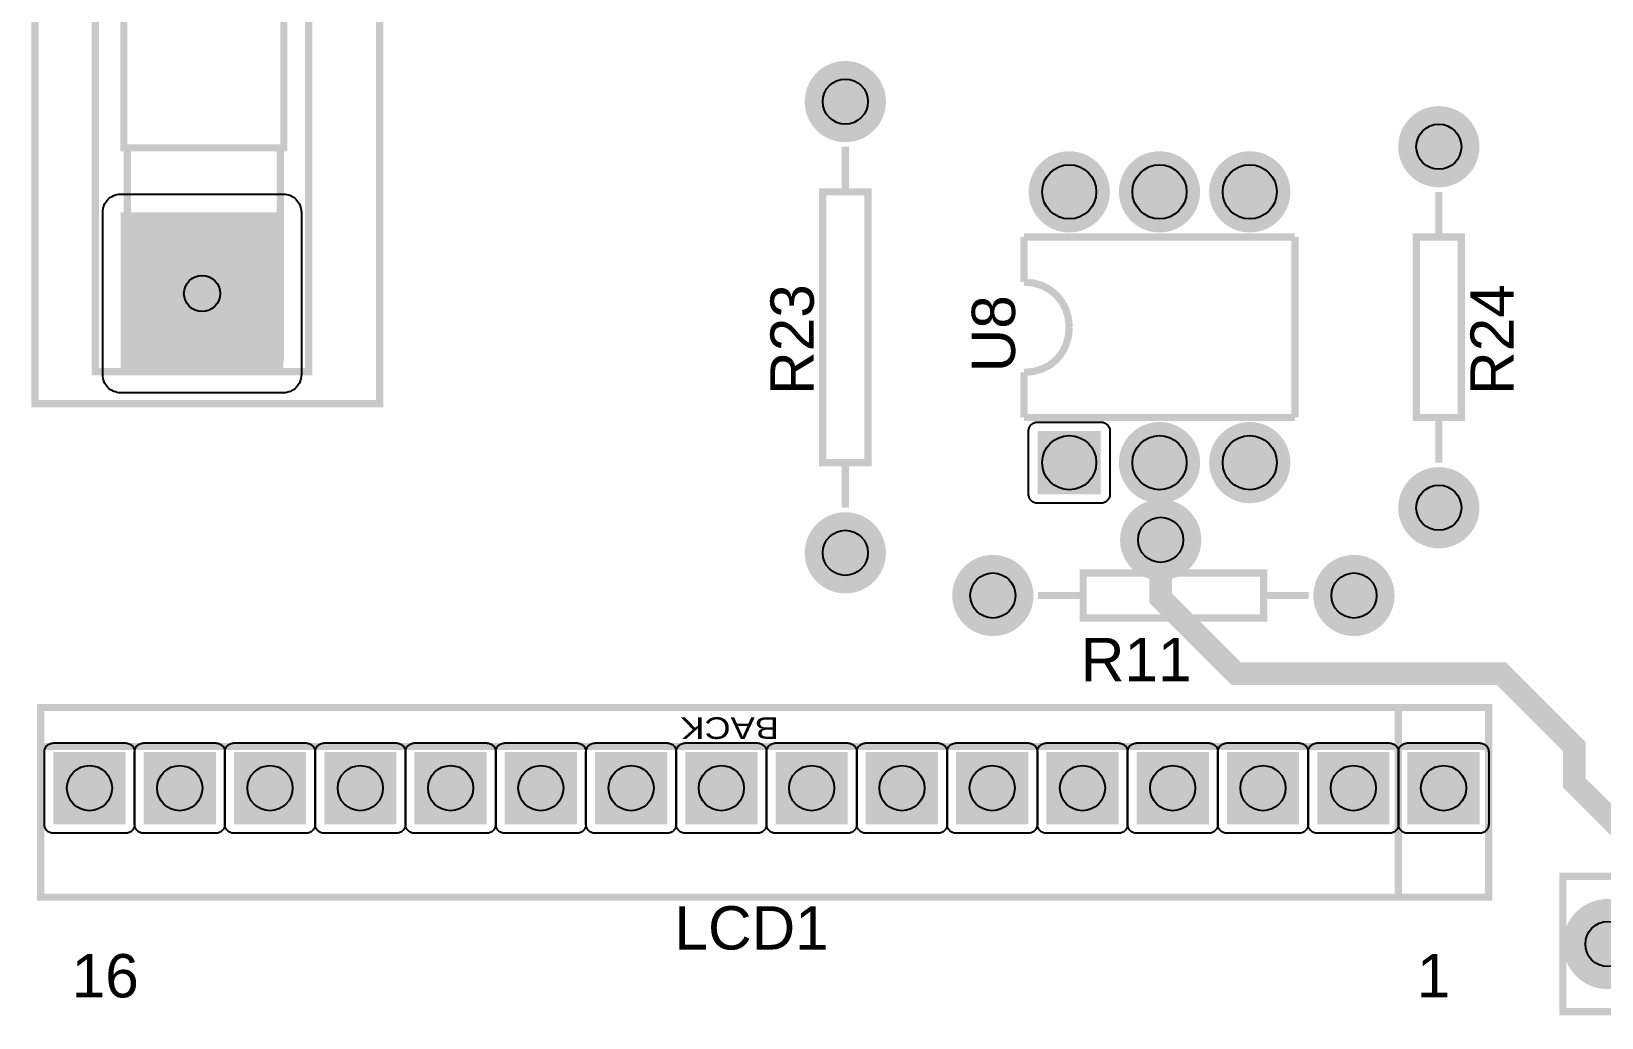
# Model space of a CAD drawing. Header units: inches. Extents: x -2.67 to 2.67, y -2.11 to 2.11.
# Drawn here: x -1.449 to 0.29, y -0.144 to 0.948 of the extents above; entities that cross this region are included whole.
import ezdxf

# ---------------------------------------------------------------- set-up
doc = ezdxf.new("R2010")
doc.units = ezdxf.units.IN
doc.layers.get('0').update_dxf_attribs({"linetype": 'CONTINUOUS'})

# ---------------------------------------------------------------- blocks, each defined once
blk = doc.blocks.new('EPAD')
at = {"const_width": 0.5}
blk.add_lwpolyline([(-0.25, 0, 1), (0.25, 0, 1)], format="xyb", close=True, dxfattribs=at)
blk = doc.blocks.new('RPAD')
blk.add_trace([(-0.5, -0.5), (-0.5, 0.5), (0.5, -0.5), (0.5, 0.5)])

msp = doc.modelspace()

# ---------------------------------------------------------------- linework, layer by layer
for points, const_width in [([(-1.445197, 0.535827), (-1.063307, 0.535827), (-1.063307, 1.68937), (-1.445197, 1.68937), (-1.445197, 0.535827)], 0.008), ([(-1.445197, 0.535827), (-1.063307, 0.535827), (-1.063307, 1.68937), (-1.445197, 1.68937), (-1.445197, 0.535827)], 0.008), ([(-1.445197, 0.535827), (-1.063307, 0.535827), (-1.063307, 1.68937), (-1.445197, 1.68937), (-1.445197, 0.535827)], 0.008), ([(-1.378268, 0.57126), (-1.142047, 0.57126), (-1.142047, 1.657874), (-1.378268, 1.657874), (-1.378268, 0.57126)], 0.008), ([(-1.378268, 0.57126), (-1.142047, 0.57126), (-1.142047, 1.657874), (-1.378268, 1.657874), (-1.378268, 0.57126)], 0.008), ([(-1.378268, 0.57126), (-1.142047, 0.57126), (-1.142047, 1.657874), (-1.378268, 1.657874), (-1.378268, 0.57126)], 0.008), ([(-1.346772, 0.819291), (-1.169606, 0.819291), (-1.169606, 1.445276), (-1.346772, 1.445276), (-1.346772, 0.819291)], 0.008), ([(-1.346772, 0.819291), (-1.169606, 0.819291), (-1.169606, 1.445276), (-1.346772, 1.445276), (-1.346772, 0.819291)], 0.008), ([(-1.346772, 0.819291), (-1.169606, 0.819291), (-1.169606, 1.445276), (-1.346772, 1.445276), (-1.346772, 0.819291)], 0.008), ([(-1.342835, 0.587008), (-1.173543, 0.587008), (-1.173543, 0.819291), (-1.342835, 0.819291), (-1.342835, 0.587008)], 0.008), ([(-1.342835, 0.587008), (-1.173543, 0.587008), (-1.173543, 0.819291), (-1.342835, 0.819291), (-1.342835, 0.587008)], 0.008), ([(-1.342835, 0.587008), (-1.173543, 0.587008), (-1.173543, 0.819291), (-1.342835, 0.819291), (-1.342835, 0.587008)], 0.008), ([(-0.547559, 0.770472), (-0.547559, 0.820472)], 0.008), ([(-0.547559, 0.770472), (-0.547559, 0.820472)], 0.008), ([(-0.547559, 0.770472), (-0.547559, 0.820472)], 0.008), ([(-0.572559, 0.470472), (-0.522559, 0.470472), (-0.522559, 0.770472), (-0.572559, 0.770472), (-0.572559, 0.470472)], 0.008), ([(-0.572559, 0.470472), (-0.522559, 0.470472), (-0.522559, 0.770472), (-0.572559, 0.770472), (-0.572559, 0.470472)], 0.008), ([(-0.572559, 0.470472), (-0.522559, 0.470472), (-0.522559, 0.770472), (-0.572559, 0.770472), (-0.572559, 0.470472)], 0.008), ([(0.109921, 0.770472), (0.109921, 0.720472)], 0.008), ([(0.109921, 0.770472), (0.109921, 0.720472)], 0.008), ([(0.109921, 0.770472), (0.109921, 0.720472)], 0.008), ([(-0.349528, 0.670472), (-0.349528, 0.720472)], 0.008), ([(-0.349528, 0.720472), (-0.049528, 0.720472)], 0.008), ([(-0.349528, 0.670472), (-0.349528, 0.720472)], 0.008), ([(-0.349528, 0.720472), (-0.049528, 0.720472)], 0.008), ([(-0.349528, 0.670472), (-0.349528, 0.720472)], 0.008), ([(-0.349528, 0.720472), (-0.049528, 0.720472)], 0.008), ([(-0.049528, 0.520472), (-0.049528, 0.720472)], 0.008), ([(-0.049528, 0.520472), (-0.049528, 0.720472)], 0.008), ([(-0.049528, 0.520472), (-0.049528, 0.720472)], 0.008), ([(0.084921, 0.520472), (0.134921, 0.520472), (0.134921, 0.720472), (0.084921, 0.720472), (0.084921, 0.520472)], 0.008), ([(0.084921, 0.520472), (0.134921, 0.520472), (0.134921, 0.720472), (0.084921, 0.720472), (0.084921, 0.520472)], 0.008), ([(0.084921, 0.520472), (0.134921, 0.520472), (0.134921, 0.720472), (0.084921, 0.720472), (0.084921, 0.520472)], 0.008), ([(-0.299528, 0.620472), (-0.300487, 0.63066), (-0.303262, 0.640098), (-0.307702, 0.648598), (-0.313653, 0.655972), (-0.320963, 0.662035), (-0.329481, 0.666598), (-0.339053, 0.669472), (-0.349528, 0.670472)], 0.008), ([(-0.299528, 0.620472), (-0.300487, 0.63066), (-0.303262, 0.640098), (-0.307702, 0.648598), (-0.313653, 0.655972), (-0.320963, 0.662035), (-0.329481, 0.666598), (-0.339053, 0.669472), (-0.349528, 0.670472)], 0.008), ([(-0.299528, 0.620472), (-0.300487, 0.63066), (-0.303262, 0.640098), (-0.307702, 0.648598), (-0.313653, 0.655972), (-0.320963, 0.662035), (-0.329481, 0.666598), (-0.339053, 0.669472), (-0.349528, 0.670472)], 0.008), ([(-0.299528, 0.620472), (-0.300487, 0.609998), (-0.303262, 0.600426), (-0.307702, 0.591908), (-0.313653, 0.584598), (-0.320963, 0.578646), (-0.329481, 0.574207), (-0.339053, 0.571431), (-0.349528, 0.570472)], 0.008), ([(-0.299528, 0.620472), (-0.300487, 0.609998), (-0.303262, 0.600426), (-0.307702, 0.591908), (-0.313653, 0.584598), (-0.320963, 0.578646), (-0.329481, 0.574207), (-0.339053, 0.571431), (-0.349528, 0.570472)], 0.008), ([(-0.299528, 0.620472), (-0.300487, 0.609998), (-0.303262, 0.600426), (-0.307702, 0.591908), (-0.313653, 0.584598), (-0.320963, 0.578646), (-0.329481, 0.574207), (-0.339053, 0.571431), (-0.349528, 0.570472)], 0.008), ([(-0.349528, 0.520472), (-0.349528, 0.570472)], 0.008), ([(-0.349528, 0.520472), (-0.349528, 0.570472)], 0.008), ([(-0.349528, 0.520472), (-0.349528, 0.570472)], 0.008), ([(-0.349528, 0.520472), (-0.049528, 0.520472)], 0.008), ([(-0.349528, 0.520472), (-0.049528, 0.520472)], 0.008), ([(-0.349528, 0.520472), (-0.049528, 0.520472)], 0.008), ([(0.109921, 0.520472), (0.109921, 0.470472)], 0.008), ([(0.109921, 0.520472), (0.109921, 0.470472)], 0.008), ([(0.109921, 0.520472), (0.109921, 0.470472)], 0.008), ([(-0.547559, 0.420472), (-0.547559, 0.470472)], 0.008), ([(-0.547559, 0.420472), (-0.547559, 0.470472)], 0.008), ([(-0.547559, 0.420472), (-0.547559, 0.470472)], 0.008), ([(-0.198189, 0.384886), (-0.198189, 0.320315), (-0.114488, 0.236614), (0.179185, 0.236614), (0.260015, 0.155784), (0.260015, 0.115536), (0.397323, -0.021772), (0.397323, -0.151474), (0.43617, -0.190321)], 0.025), ([(-0.284104, 0.298228), (-0.084104, 0.298228), (-0.084104, 0.348228), (-0.284104, 0.348228), (-0.284104, 0.298228)], 0.008), ([(-0.284104, 0.298228), (-0.084104, 0.298228), (-0.084104, 0.348228), (-0.284104, 0.348228), (-0.284104, 0.298228)], 0.008), ([(-0.284104, 0.298228), (-0.084104, 0.298228), (-0.084104, 0.348228), (-0.284104, 0.348228), (-0.284104, 0.298228)], 0.008), ([(-0.334104, 0.323228), (-0.284104, 0.323228)], 0.008), ([(-0.334104, 0.323228), (-0.284104, 0.323228)], 0.008), ([(-0.334104, 0.323228), (-0.284104, 0.323228)], 0.008), ([(-0.084104, 0.323228), (-0.034104, 0.323228)], 0.008), ([(-0.084104, 0.323228), (-0.034104, 0.323228)], 0.008), ([(-0.084104, 0.323228), (-0.034104, 0.323228)], 0.008), ([(-1.438843, -0.011047), (0.165157, -0.011047), (0.165157, 0.199189), (-1.438843, 0.199189), (-1.438843, -0.011047)], 0.008), ([(-1.438843, -0.011047), (0.165157, -0.011047), (0.165157, 0.199189), (-1.438843, 0.199189), (-1.438843, -0.011047)], 0.008), ([(-1.438843, -0.011047), (0.165157, -0.011047), (0.165157, 0.199189), (-1.438843, 0.199189), (-1.438843, -0.011047)], 0.008), ([(0.065157, -0.00711), (0.065157, 0.195252)], 0.008), ([(0.065157, -0.00711), (0.065157, 0.195252)], 0.008), ([(0.065157, -0.00711), (0.065157, 0.195252)], 0.008), ([(0.162402, 0.155882), (-1.436024, 0.155882)], 0.008), ([(0.162402, 0.155882), (-1.436024, 0.155882)], 0.008), ([(0.162402, 0.155882), (-1.436024, 0.155882)], 0.008), ([(0.247228, -0.137984), (0.547228, -0.137984), (0.547228, 0.012016), (0.247228, 0.012016), (0.247228, -0.137984)], 0.008), ([(0.247228, -0.137984), (0.547228, -0.137984), (0.547228, 0.012016), (0.247228, 0.012016), (0.247228, -0.137984)], 0.008), ([(0.247228, -0.137984), (0.547228, -0.137984), (0.547228, 0.012016), (0.247228, 0.012016), (0.247228, -0.137984)], 0.008)]:
    msp.add_lwpolyline(points, dxfattribs=dict(const_width=const_width))
for points in [[(-1.370157, 0.567874), (-1.370157, 0.747874), (-1.370056, 0.749953), (-1.369759, 0.751963), (-1.369276, 0.753897), (-1.368615, 0.755745), (-1.367785, 0.757498), (-1.366796, 0.759146), (-1.365656, 0.760681), (-1.364376, 0.762093), (-1.362964, 0.763373), (-1.36143, 0.764512), (-1.359781, 0.765501), (-1.358029, 0.766331), (-1.356181, 0.766993), (-1.354247, 0.767476), (-1.352236, 0.767773), (-1.350157, 0.767874), (-1.170157, 0.767874), (-1.168079, 0.767773), (-1.166068, 0.767476), (-1.164134, 0.766993), (-1.162286, 0.766331), (-1.160534, 0.765501), (-1.158885, 0.764512), (-1.157351, 0.763373), (-1.155939, 0.762093), (-1.154659, 0.760681), (-1.153519, 0.759146), (-1.15253, 0.757498), (-1.1517, 0.755745), (-1.151039, 0.753897), (-1.150556, 0.751963), (-1.150259, 0.749953), (-1.150157, 0.747874), (-1.150157, 0.567874), (-1.150259, 0.565795), (-1.150556, 0.563785), (-1.151039, 0.561851), (-1.1517, 0.560003), (-1.15253, 0.55825), (-1.153519, 0.556602), (-1.154659, 0.555067), (-1.155939, 0.553655), (-1.157351, 0.552375), (-1.158885, 0.551236), (-1.160534, 0.550247), (-1.162286, 0.549417), (-1.164134, 0.548756), (-1.166068, 0.548272), (-1.168079, 0.547975), (-1.170157, 0.547874), (-1.350157, 0.547874), (-1.352236, 0.547975), (-1.354247, 0.548272), (-1.356181, 0.548756), (-1.358029, 0.549417), (-1.359781, 0.550247), (-1.36143, 0.551236), (-1.362964, 0.552375), (-1.364376, 0.553655), (-1.365656, 0.555067), (-1.366796, 0.556602), (-1.367785, 0.55825), (-1.368615, 0.560003), (-1.369276, 0.561851), (-1.369759, 0.563785), (-1.370056, 0.565795), (-1.370157, 0.567874)], [(-0.334528, 0.515472), (-0.264528, 0.515472), (-0.263488, 0.515422), (-0.262483, 0.515274), (-0.261516, 0.515031), (-0.260592, 0.514701), (-0.259716, 0.514286), (-0.258892, 0.513791), (-0.258124, 0.513222), (-0.257418, 0.512582), (-0.256778, 0.511876), (-0.256209, 0.511108), (-0.255714, 0.510284), (-0.255299, 0.509408), (-0.254969, 0.508484), (-0.254726, 0.507517), (-0.254578, 0.506512), (-0.254528, 0.505472), (-0.254528, 0.435472), (-0.254578, 0.434433), (-0.254726, 0.433428), (-0.254969, 0.432461), (-0.255299, 0.431537), (-0.255714, 0.430661), (-0.256209, 0.429837), (-0.256778, 0.429069), (-0.257418, 0.428363), (-0.258124, 0.427723), (-0.258892, 0.427154), (-0.259716, 0.426659), (-0.260592, 0.426244), (-0.261516, 0.425913), (-0.262483, 0.425671), (-0.263488, 0.425523), (-0.264528, 0.425472), (-0.334528, 0.425472), (-0.335567, 0.425523), (-0.336572, 0.425671), (-0.337539, 0.425913), (-0.338463, 0.426244), (-0.339339, 0.426659), (-0.340163, 0.427154), (-0.340931, 0.427723), (-0.341637, 0.428363), (-0.342277, 0.429069), (-0.342846, 0.429837), (-0.343341, 0.430661), (-0.343756, 0.431537), (-0.344087, 0.432461), (-0.344329, 0.433428), (-0.344477, 0.434433), (-0.344528, 0.435472), (-0.344528, 0.505472), (-0.344477, 0.506512), (-0.344329, 0.507517), (-0.344087, 0.508484), (-0.343756, 0.509408), (-0.343341, 0.510284), (-0.342846, 0.511108), (-0.342277, 0.511876), (-0.341637, 0.512582), (-0.340931, 0.513222), (-0.340163, 0.513791), (-0.339339, 0.514286), (-0.338463, 0.514701), (-0.337539, 0.515031), (-0.336572, 0.515274), (-0.335567, 0.515422), (-0.334528, 0.515472)], [(-1.344843, 0.059819), (-1.424843, 0.059819), (-1.425882, 0.059869), (-1.426887, 0.060018), (-1.427854, 0.06026), (-1.428778, 0.060591), (-1.429654, 0.061005), (-1.430478, 0.0615), (-1.431246, 0.062069), (-1.431952, 0.062709), (-1.432592, 0.063416), (-1.433161, 0.064183), (-1.433656, 0.065007), (-1.434071, 0.065883), (-1.434402, 0.066807), (-1.434644, 0.067774), (-1.434792, 0.06878), (-1.434843, 0.069819), (-1.434843, 0.149819), (-1.434792, 0.150858), (-1.434644, 0.151863), (-1.434402, 0.15283), (-1.434071, 0.153754), (-1.433656, 0.154631), (-1.433161, 0.155455), (-1.432592, 0.156222), (-1.431952, 0.156928), (-1.431246, 0.157569), (-1.430478, 0.158138), (-1.429654, 0.158633), (-1.428778, 0.159047), (-1.427854, 0.159378), (-1.426887, 0.15962), (-1.425882, 0.159769), (-1.424843, 0.159819), (-1.344843, 0.159819), (-1.343803, 0.159769), (-1.342798, 0.15962), (-1.341831, 0.159378), (-1.340907, 0.159047), (-1.340031, 0.158633), (-1.339207, 0.158138), (-1.338439, 0.157569), (-1.337733, 0.156928), (-1.337093, 0.156222), (-1.336524, 0.155455), (-1.336029, 0.154631), (-1.335614, 0.153754), (-1.335283, 0.15283), (-1.335041, 0.151863), (-1.334893, 0.150858), (-1.334843, 0.149819), (-1.334843, 0.069819), (-1.334893, 0.06878), (-1.335041, 0.067774), (-1.335283, 0.066807), (-1.335614, 0.065883), (-1.336029, 0.065007), (-1.336524, 0.064183), (-1.337093, 0.063416), (-1.337733, 0.062709), (-1.338439, 0.062069), (-1.339207, 0.0615), (-1.340031, 0.061005), (-1.340907, 0.060591), (-1.341831, 0.06026), (-1.342798, 0.060018), (-1.343803, 0.059869), (-1.344843, 0.059819)], [(-1.244843, 0.059819), (-1.324843, 0.059819), (-1.325882, 0.059869), (-1.326887, 0.060018), (-1.327854, 0.06026), (-1.328778, 0.060591), (-1.329654, 0.061005), (-1.330478, 0.0615), (-1.331246, 0.062069), (-1.331952, 0.062709), (-1.332592, 0.063416), (-1.333161, 0.064183), (-1.333656, 0.065007), (-1.334071, 0.065883), (-1.334402, 0.066807), (-1.334644, 0.067774), (-1.334792, 0.06878), (-1.334843, 0.069819), (-1.334843, 0.149819), (-1.334792, 0.150858), (-1.334644, 0.151863), (-1.334402, 0.15283), (-1.334071, 0.153754), (-1.333656, 0.154631), (-1.333161, 0.155455), (-1.332592, 0.156222), (-1.331952, 0.156928), (-1.331246, 0.157569), (-1.330478, 0.158138), (-1.329654, 0.158633), (-1.328778, 0.159047), (-1.327854, 0.159378), (-1.326887, 0.15962), (-1.325882, 0.159769), (-1.324843, 0.159819), (-1.244843, 0.159819), (-1.243803, 0.159769), (-1.242798, 0.15962), (-1.241831, 0.159378), (-1.240907, 0.159047), (-1.240031, 0.158633), (-1.239207, 0.158138), (-1.238439, 0.157569), (-1.237733, 0.156928), (-1.237093, 0.156222), (-1.236524, 0.155455), (-1.236029, 0.154631), (-1.235614, 0.153754), (-1.235283, 0.15283), (-1.235041, 0.151863), (-1.234893, 0.150858), (-1.234843, 0.149819), (-1.234843, 0.069819), (-1.234893, 0.06878), (-1.235041, 0.067774), (-1.235283, 0.066807), (-1.235614, 0.065883), (-1.236029, 0.065007), (-1.236524, 0.064183), (-1.237093, 0.063416), (-1.237733, 0.062709), (-1.238439, 0.062069), (-1.239207, 0.0615), (-1.240031, 0.061005), (-1.240907, 0.060591), (-1.241831, 0.06026), (-1.242798, 0.060018), (-1.243803, 0.059869), (-1.244843, 0.059819)], [(-1.144843, 0.059819), (-1.224843, 0.059819), (-1.225882, 0.059869), (-1.226887, 0.060018), (-1.227854, 0.06026), (-1.228778, 0.060591), (-1.229654, 0.061005), (-1.230478, 0.0615), (-1.231246, 0.062069), (-1.231952, 0.062709), (-1.232592, 0.063416), (-1.233161, 0.064183), (-1.233656, 0.065007), (-1.234071, 0.065883), (-1.234402, 0.066807), (-1.234644, 0.067774), (-1.234792, 0.06878), (-1.234843, 0.069819), (-1.234843, 0.149819), (-1.234792, 0.150858), (-1.234644, 0.151863), (-1.234402, 0.15283), (-1.234071, 0.153754), (-1.233656, 0.154631), (-1.233161, 0.155455), (-1.232592, 0.156222), (-1.231952, 0.156928), (-1.231246, 0.157569), (-1.230478, 0.158138), (-1.229654, 0.158633), (-1.228778, 0.159047), (-1.227854, 0.159378), (-1.226887, 0.15962), (-1.225882, 0.159769), (-1.224843, 0.159819), (-1.144843, 0.159819), (-1.143803, 0.159769), (-1.142798, 0.15962), (-1.141831, 0.159378), (-1.140907, 0.159047), (-1.140031, 0.158633), (-1.139207, 0.158138), (-1.138439, 0.157569), (-1.137733, 0.156928), (-1.137093, 0.156222), (-1.136524, 0.155455), (-1.136029, 0.154631), (-1.135614, 0.153754), (-1.135283, 0.15283), (-1.135041, 0.151863), (-1.134893, 0.150858), (-1.134843, 0.149819), (-1.134843, 0.069819), (-1.134893, 0.06878), (-1.135041, 0.067774), (-1.135283, 0.066807), (-1.135614, 0.065883), (-1.136029, 0.065007), (-1.136524, 0.064183), (-1.137093, 0.063416), (-1.137733, 0.062709), (-1.138439, 0.062069), (-1.139207, 0.0615), (-1.140031, 0.061005), (-1.140907, 0.060591), (-1.141831, 0.06026), (-1.142798, 0.060018), (-1.143803, 0.059869), (-1.144843, 0.059819)], [(-1.044843, 0.059819), (-1.124843, 0.059819), (-1.125882, 0.059869), (-1.126887, 0.060018), (-1.127854, 0.06026), (-1.128778, 0.060591), (-1.129654, 0.061005), (-1.130478, 0.0615), (-1.131246, 0.062069), (-1.131952, 0.062709), (-1.132592, 0.063416), (-1.133161, 0.064183), (-1.133656, 0.065007), (-1.134071, 0.065883), (-1.134402, 0.066807), (-1.134644, 0.067774), (-1.134792, 0.06878), (-1.134843, 0.069819), (-1.134843, 0.149819), (-1.134792, 0.150858), (-1.134644, 0.151863), (-1.134402, 0.15283), (-1.134071, 0.153754), (-1.133656, 0.154631), (-1.133161, 0.155455), (-1.132592, 0.156222), (-1.131952, 0.156928), (-1.131246, 0.157569), (-1.130478, 0.158138), (-1.129654, 0.158633), (-1.128778, 0.159047), (-1.127854, 0.159378), (-1.126887, 0.15962), (-1.125882, 0.159769), (-1.124843, 0.159819), (-1.044843, 0.159819), (-1.043803, 0.159769), (-1.042798, 0.15962), (-1.041831, 0.159378), (-1.040907, 0.159047), (-1.040031, 0.158633), (-1.039207, 0.158138), (-1.038439, 0.157569), (-1.037733, 0.156928), (-1.037093, 0.156222), (-1.036524, 0.155455), (-1.036029, 0.154631), (-1.035614, 0.153754), (-1.035283, 0.15283), (-1.035041, 0.151863), (-1.034893, 0.150858), (-1.034843, 0.149819), (-1.034843, 0.069819), (-1.034893, 0.06878), (-1.035041, 0.067774), (-1.035283, 0.066807), (-1.035614, 0.065883), (-1.036029, 0.065007), (-1.036524, 0.064183), (-1.037093, 0.063416), (-1.037733, 0.062709), (-1.038439, 0.062069), (-1.039207, 0.0615), (-1.040031, 0.061005), (-1.040907, 0.060591), (-1.041831, 0.06026), (-1.042798, 0.060018), (-1.043803, 0.059869), (-1.044843, 0.059819)], [(-0.944843, 0.059819), (-1.024843, 0.059819), (-1.025882, 0.059869), (-1.026887, 0.060018), (-1.027854, 0.06026), (-1.028778, 0.060591), (-1.029654, 0.061005), (-1.030478, 0.0615), (-1.031246, 0.062069), (-1.031952, 0.062709), (-1.032592, 0.063416), (-1.033161, 0.064183), (-1.033656, 0.065007), (-1.034071, 0.065883), (-1.034402, 0.066807), (-1.034644, 0.067774), (-1.034792, 0.06878), (-1.034843, 0.069819), (-1.034843, 0.149819), (-1.034792, 0.150858), (-1.034644, 0.151863), (-1.034402, 0.15283), (-1.034071, 0.153754), (-1.033656, 0.154631), (-1.033161, 0.155455), (-1.032592, 0.156222), (-1.031952, 0.156928), (-1.031246, 0.157569), (-1.030478, 0.158138), (-1.029654, 0.158633), (-1.028778, 0.159047), (-1.027854, 0.159378), (-1.026887, 0.15962), (-1.025882, 0.159769), (-1.024843, 0.159819), (-0.944843, 0.159819), (-0.943803, 0.159769), (-0.942798, 0.15962), (-0.941831, 0.159378), (-0.940907, 0.159047), (-0.940031, 0.158633), (-0.939207, 0.158138), (-0.938439, 0.157569), (-0.937733, 0.156928), (-0.937093, 0.156222), (-0.936524, 0.155455), (-0.936029, 0.154631), (-0.935614, 0.153754), (-0.935283, 0.15283), (-0.935041, 0.151863), (-0.934893, 0.150858), (-0.934843, 0.149819), (-0.934843, 0.069819), (-0.934893, 0.06878), (-0.935041, 0.067774), (-0.935283, 0.066807), (-0.935614, 0.065883), (-0.936029, 0.065007), (-0.936524, 0.064183), (-0.937093, 0.063416), (-0.937733, 0.062709), (-0.938439, 0.062069), (-0.939207, 0.0615), (-0.940031, 0.061005), (-0.940907, 0.060591), (-0.941831, 0.06026), (-0.942798, 0.060018), (-0.943803, 0.059869), (-0.944843, 0.059819)], [(-0.844843, 0.059819), (-0.924843, 0.059819), (-0.925882, 0.059869), (-0.926887, 0.060018), (-0.927854, 0.06026), (-0.928778, 0.060591), (-0.929654, 0.061005), (-0.930478, 0.0615), (-0.931246, 0.062069), (-0.931952, 0.062709), (-0.932592, 0.063416), (-0.933161, 0.064183), (-0.933656, 0.065007), (-0.934071, 0.065883), (-0.934402, 0.066807), (-0.934644, 0.067774), (-0.934792, 0.06878), (-0.934843, 0.069819), (-0.934843, 0.149819), (-0.934792, 0.150858), (-0.934644, 0.151863), (-0.934402, 0.15283), (-0.934071, 0.153754), (-0.933656, 0.154631), (-0.933161, 0.155455), (-0.932592, 0.156222), (-0.931952, 0.156928), (-0.931246, 0.157569), (-0.930478, 0.158138), (-0.929654, 0.158633), (-0.928778, 0.159047), (-0.927854, 0.159378), (-0.926887, 0.15962), (-0.925882, 0.159769), (-0.924843, 0.159819), (-0.844843, 0.159819), (-0.843803, 0.159769), (-0.842798, 0.15962), (-0.841831, 0.159378), (-0.840907, 0.159047), (-0.840031, 0.158633), (-0.839207, 0.158138), (-0.838439, 0.157569), (-0.837733, 0.156928), (-0.837093, 0.156222), (-0.836524, 0.155455), (-0.836029, 0.154631), (-0.835614, 0.153754), (-0.835283, 0.15283), (-0.835041, 0.151863), (-0.834893, 0.150858), (-0.834843, 0.149819), (-0.834843, 0.069819), (-0.834893, 0.06878), (-0.835041, 0.067774), (-0.835283, 0.066807), (-0.835614, 0.065883), (-0.836029, 0.065007), (-0.836524, 0.064183), (-0.837093, 0.063416), (-0.837733, 0.062709), (-0.838439, 0.062069), (-0.839207, 0.0615), (-0.840031, 0.061005), (-0.840907, 0.060591), (-0.841831, 0.06026), (-0.842798, 0.060018), (-0.843803, 0.059869), (-0.844843, 0.059819)], [(-0.744843, 0.059819), (-0.824843, 0.059819), (-0.825882, 0.059869), (-0.826887, 0.060018), (-0.827854, 0.06026), (-0.828778, 0.060591), (-0.829654, 0.061005), (-0.830478, 0.0615), (-0.831246, 0.062069), (-0.831952, 0.062709), (-0.832592, 0.063416), (-0.833161, 0.064183), (-0.833656, 0.065007), (-0.834071, 0.065883), (-0.834402, 0.066807), (-0.834644, 0.067774), (-0.834792, 0.06878), (-0.834843, 0.069819), (-0.834843, 0.149819), (-0.834792, 0.150858), (-0.834644, 0.151863), (-0.834402, 0.15283), (-0.834071, 0.153754), (-0.833656, 0.154631), (-0.833161, 0.155455), (-0.832592, 0.156222), (-0.831952, 0.156928), (-0.831246, 0.157569), (-0.830478, 0.158138), (-0.829654, 0.158633), (-0.828778, 0.159047), (-0.827854, 0.159378), (-0.826887, 0.15962), (-0.825882, 0.159769), (-0.824843, 0.159819), (-0.744843, 0.159819), (-0.743803, 0.159769), (-0.742798, 0.15962), (-0.741831, 0.159378), (-0.740907, 0.159047), (-0.740031, 0.158633), (-0.739207, 0.158138), (-0.738439, 0.157569), (-0.737733, 0.156928), (-0.737093, 0.156222), (-0.736524, 0.155455), (-0.736029, 0.154631), (-0.735614, 0.153754), (-0.735283, 0.15283), (-0.735041, 0.151863), (-0.734893, 0.150858), (-0.734843, 0.149819), (-0.734843, 0.069819), (-0.734893, 0.06878), (-0.735041, 0.067774), (-0.735283, 0.066807), (-0.735614, 0.065883), (-0.736029, 0.065007), (-0.736524, 0.064183), (-0.737093, 0.063416), (-0.737733, 0.062709), (-0.738439, 0.062069), (-0.739207, 0.0615), (-0.740031, 0.061005), (-0.740907, 0.060591), (-0.741831, 0.06026), (-0.742798, 0.060018), (-0.743803, 0.059869), (-0.744843, 0.059819)], [(-0.644843, 0.059819), (-0.724843, 0.059819), (-0.725882, 0.059869), (-0.726887, 0.060018), (-0.727854, 0.06026), (-0.728778, 0.060591), (-0.729654, 0.061005), (-0.730478, 0.0615), (-0.731246, 0.062069), (-0.731952, 0.062709), (-0.732592, 0.063416), (-0.733161, 0.064183), (-0.733656, 0.065007), (-0.734071, 0.065883), (-0.734402, 0.066807), (-0.734644, 0.067774), (-0.734792, 0.06878), (-0.734843, 0.069819), (-0.734843, 0.149819), (-0.734792, 0.150858), (-0.734644, 0.151863), (-0.734402, 0.15283), (-0.734071, 0.153754), (-0.733656, 0.154631), (-0.733161, 0.155455), (-0.732592, 0.156222), (-0.731952, 0.156928), (-0.731246, 0.157569), (-0.730478, 0.158138), (-0.729654, 0.158633), (-0.728778, 0.159047), (-0.727854, 0.159378), (-0.726887, 0.15962), (-0.725882, 0.159769), (-0.724843, 0.159819), (-0.644843, 0.159819), (-0.643803, 0.159769), (-0.642798, 0.15962), (-0.641831, 0.159378), (-0.640907, 0.159047), (-0.640031, 0.158633), (-0.639207, 0.158138), (-0.638439, 0.157569), (-0.637733, 0.156928), (-0.637093, 0.156222), (-0.636524, 0.155455), (-0.636029, 0.154631), (-0.635614, 0.153754), (-0.635283, 0.15283), (-0.635041, 0.151863), (-0.634893, 0.150858), (-0.634843, 0.149819), (-0.634843, 0.069819), (-0.634893, 0.06878), (-0.635041, 0.067774), (-0.635283, 0.066807), (-0.635614, 0.065883), (-0.636029, 0.065007), (-0.636524, 0.064183), (-0.637093, 0.063416), (-0.637733, 0.062709), (-0.638439, 0.062069), (-0.639207, 0.0615), (-0.640031, 0.061005), (-0.640907, 0.060591), (-0.641831, 0.06026), (-0.642798, 0.060018), (-0.643803, 0.059869), (-0.644843, 0.059819)], [(-0.544843, 0.059819), (-0.624843, 0.059819), (-0.625882, 0.059869), (-0.626887, 0.060018), (-0.627854, 0.06026), (-0.628778, 0.060591), (-0.629654, 0.061005), (-0.630478, 0.0615), (-0.631246, 0.062069), (-0.631952, 0.062709), (-0.632592, 0.063416), (-0.633161, 0.064183), (-0.633656, 0.065007), (-0.634071, 0.065883), (-0.634402, 0.066807), (-0.634644, 0.067774), (-0.634792, 0.06878), (-0.634843, 0.069819), (-0.634843, 0.149819), (-0.634792, 0.150858), (-0.634644, 0.151863), (-0.634402, 0.15283), (-0.634071, 0.153754), (-0.633656, 0.154631), (-0.633161, 0.155455), (-0.632592, 0.156222), (-0.631952, 0.156928), (-0.631246, 0.157569), (-0.630478, 0.158138), (-0.629654, 0.158633), (-0.628778, 0.159047), (-0.627854, 0.159378), (-0.626887, 0.15962), (-0.625882, 0.159769), (-0.624843, 0.159819), (-0.544843, 0.159819), (-0.543803, 0.159769), (-0.542798, 0.15962), (-0.541831, 0.159378), (-0.540907, 0.159047), (-0.540031, 0.158633), (-0.539207, 0.158138), (-0.538439, 0.157569), (-0.537733, 0.156928), (-0.537093, 0.156222), (-0.536524, 0.155455), (-0.536029, 0.154631), (-0.535614, 0.153754), (-0.535283, 0.15283), (-0.535041, 0.151863), (-0.534893, 0.150858), (-0.534843, 0.149819), (-0.534843, 0.069819), (-0.534893, 0.06878), (-0.535041, 0.067774), (-0.535283, 0.066807), (-0.535614, 0.065883), (-0.536029, 0.065007), (-0.536524, 0.064183), (-0.537093, 0.063416), (-0.537733, 0.062709), (-0.538439, 0.062069), (-0.539207, 0.0615), (-0.540031, 0.061005), (-0.540907, 0.060591), (-0.541831, 0.06026), (-0.542798, 0.060018), (-0.543803, 0.059869), (-0.544843, 0.059819)], [(-0.444843, 0.059819), (-0.524843, 0.059819), (-0.525882, 0.059869), (-0.526887, 0.060018), (-0.527854, 0.06026), (-0.528778, 0.060591), (-0.529654, 0.061005), (-0.530478, 0.0615), (-0.531246, 0.062069), (-0.531952, 0.062709), (-0.532592, 0.063416), (-0.533161, 0.064183), (-0.533656, 0.065007), (-0.534071, 0.065883), (-0.534402, 0.066807), (-0.534644, 0.067774), (-0.534792, 0.06878), (-0.534843, 0.069819), (-0.534843, 0.149819), (-0.534792, 0.150858), (-0.534644, 0.151863), (-0.534402, 0.15283), (-0.534071, 0.153754), (-0.533656, 0.154631), (-0.533161, 0.155455), (-0.532592, 0.156222), (-0.531952, 0.156928), (-0.531246, 0.157569), (-0.530478, 0.158138), (-0.529654, 0.158633), (-0.528778, 0.159047), (-0.527854, 0.159378), (-0.526887, 0.15962), (-0.525882, 0.159769), (-0.524843, 0.159819), (-0.444843, 0.159819), (-0.443803, 0.159769), (-0.442798, 0.15962), (-0.441831, 0.159378), (-0.440907, 0.159047), (-0.440031, 0.158633), (-0.439207, 0.158138), (-0.438439, 0.157569), (-0.437733, 0.156928), (-0.437093, 0.156222), (-0.436524, 0.155455), (-0.436029, 0.154631), (-0.435614, 0.153754), (-0.435283, 0.15283), (-0.435041, 0.151863), (-0.434893, 0.150858), (-0.434843, 0.149819), (-0.434843, 0.069819), (-0.434893, 0.06878), (-0.435041, 0.067774), (-0.435283, 0.066807), (-0.435614, 0.065883), (-0.436029, 0.065007), (-0.436524, 0.064183), (-0.437093, 0.063416), (-0.437733, 0.062709), (-0.438439, 0.062069), (-0.439207, 0.0615), (-0.440031, 0.061005), (-0.440907, 0.060591), (-0.441831, 0.06026), (-0.442798, 0.060018), (-0.443803, 0.059869), (-0.444843, 0.059819)], [(-0.344843, 0.059819), (-0.424843, 0.059819), (-0.425882, 0.059869), (-0.426887, 0.060018), (-0.427854, 0.06026), (-0.428778, 0.060591), (-0.429654, 0.061005), (-0.430478, 0.0615), (-0.431246, 0.062069), (-0.431952, 0.062709), (-0.432592, 0.063416), (-0.433161, 0.064183), (-0.433656, 0.065007), (-0.434071, 0.065883), (-0.434402, 0.066807), (-0.434644, 0.067774), (-0.434792, 0.06878), (-0.434843, 0.069819), (-0.434843, 0.149819), (-0.434792, 0.150858), (-0.434644, 0.151863), (-0.434402, 0.15283), (-0.434071, 0.153754), (-0.433656, 0.154631), (-0.433161, 0.155455), (-0.432592, 0.156222), (-0.431952, 0.156928), (-0.431246, 0.157569), (-0.430478, 0.158138), (-0.429654, 0.158633), (-0.428778, 0.159047), (-0.427854, 0.159378), (-0.426887, 0.15962), (-0.425882, 0.159769), (-0.424843, 0.159819), (-0.344843, 0.159819), (-0.343803, 0.159769), (-0.342798, 0.15962), (-0.341831, 0.159378), (-0.340907, 0.159047), (-0.340031, 0.158633), (-0.339207, 0.158138), (-0.338439, 0.157569), (-0.337733, 0.156928), (-0.337093, 0.156222), (-0.336524, 0.155455), (-0.336029, 0.154631), (-0.335614, 0.153754), (-0.335283, 0.15283), (-0.335041, 0.151863), (-0.334893, 0.150858), (-0.334843, 0.149819), (-0.334843, 0.069819), (-0.334893, 0.06878), (-0.335041, 0.067774), (-0.335283, 0.066807), (-0.335614, 0.065883), (-0.336029, 0.065007), (-0.336524, 0.064183), (-0.337093, 0.063416), (-0.337733, 0.062709), (-0.338439, 0.062069), (-0.339207, 0.0615), (-0.340031, 0.061005), (-0.340907, 0.060591), (-0.341831, 0.06026), (-0.342798, 0.060018), (-0.343803, 0.059869), (-0.344843, 0.059819)], [(-0.244843, 0.059819), (-0.324843, 0.059819), (-0.325882, 0.059869), (-0.326887, 0.060018), (-0.327854, 0.06026), (-0.328778, 0.060591), (-0.329654, 0.061005), (-0.330478, 0.0615), (-0.331246, 0.062069), (-0.331952, 0.062709), (-0.332592, 0.063416), (-0.333161, 0.064183), (-0.333656, 0.065007), (-0.334071, 0.065883), (-0.334402, 0.066807), (-0.334644, 0.067774), (-0.334792, 0.06878), (-0.334843, 0.069819), (-0.334843, 0.149819), (-0.334792, 0.150858), (-0.334644, 0.151863), (-0.334402, 0.15283), (-0.334071, 0.153754), (-0.333656, 0.154631), (-0.333161, 0.155455), (-0.332592, 0.156222), (-0.331952, 0.156928), (-0.331246, 0.157569), (-0.330478, 0.158138), (-0.329654, 0.158633), (-0.328778, 0.159047), (-0.327854, 0.159378), (-0.326887, 0.15962), (-0.325882, 0.159769), (-0.324843, 0.159819), (-0.244843, 0.159819), (-0.243803, 0.159769), (-0.242798, 0.15962), (-0.241831, 0.159378), (-0.240907, 0.159047), (-0.240031, 0.158633), (-0.239207, 0.158138), (-0.238439, 0.157569), (-0.237733, 0.156928), (-0.237093, 0.156222), (-0.236524, 0.155455), (-0.236029, 0.154631), (-0.235614, 0.153754), (-0.235283, 0.15283), (-0.235041, 0.151863), (-0.234893, 0.150858), (-0.234843, 0.149819), (-0.234843, 0.069819), (-0.234893, 0.06878), (-0.235041, 0.067774), (-0.235283, 0.066807), (-0.235614, 0.065883), (-0.236029, 0.065007), (-0.236524, 0.064183), (-0.237093, 0.063416), (-0.237733, 0.062709), (-0.238439, 0.062069), (-0.239207, 0.0615), (-0.240031, 0.061005), (-0.240907, 0.060591), (-0.241831, 0.06026), (-0.242798, 0.060018), (-0.243803, 0.059869), (-0.244843, 0.059819)], [(-0.144843, 0.059819), (-0.224843, 0.059819), (-0.225882, 0.059869), (-0.226887, 0.060018), (-0.227854, 0.06026), (-0.228778, 0.060591), (-0.229654, 0.061005), (-0.230478, 0.0615), (-0.231246, 0.062069), (-0.231952, 0.062709), (-0.232592, 0.063416), (-0.233161, 0.064183), (-0.233656, 0.065007), (-0.234071, 0.065883), (-0.234402, 0.066807), (-0.234644, 0.067774), (-0.234792, 0.06878), (-0.234843, 0.069819), (-0.234843, 0.149819), (-0.234792, 0.150858), (-0.234644, 0.151863), (-0.234402, 0.15283), (-0.234071, 0.153754), (-0.233656, 0.154631), (-0.233161, 0.155455), (-0.232592, 0.156222), (-0.231952, 0.156928), (-0.231246, 0.157569), (-0.230478, 0.158138), (-0.229654, 0.158633), (-0.228778, 0.159047), (-0.227854, 0.159378), (-0.226887, 0.15962), (-0.225882, 0.159769), (-0.224843, 0.159819), (-0.144843, 0.159819), (-0.143803, 0.159769), (-0.142798, 0.15962), (-0.141831, 0.159378), (-0.140907, 0.159047), (-0.140031, 0.158633), (-0.139207, 0.158138), (-0.138439, 0.157569), (-0.137733, 0.156928), (-0.137093, 0.156222), (-0.136524, 0.155455), (-0.136029, 0.154631), (-0.135614, 0.153754), (-0.135283, 0.15283), (-0.135041, 0.151863), (-0.134893, 0.150858), (-0.134843, 0.149819), (-0.134843, 0.069819), (-0.134893, 0.06878), (-0.135041, 0.067774), (-0.135283, 0.066807), (-0.135614, 0.065883), (-0.136029, 0.065007), (-0.136524, 0.064183), (-0.137093, 0.063416), (-0.137733, 0.062709), (-0.138439, 0.062069), (-0.139207, 0.0615), (-0.140031, 0.061005), (-0.140907, 0.060591), (-0.141831, 0.06026), (-0.142798, 0.060018), (-0.143803, 0.059869), (-0.144843, 0.059819)], [(-0.044843, 0.059819), (-0.124843, 0.059819), (-0.125882, 0.059869), (-0.126887, 0.060018), (-0.127854, 0.06026), (-0.128778, 0.060591), (-0.129654, 0.061005), (-0.130478, 0.0615), (-0.131246, 0.062069), (-0.131952, 0.062709), (-0.132592, 0.063416), (-0.133161, 0.064183), (-0.133656, 0.065007), (-0.134071, 0.065883), (-0.134402, 0.066807), (-0.134644, 0.067774), (-0.134792, 0.06878), (-0.134843, 0.069819), (-0.134843, 0.149819), (-0.134792, 0.150858), (-0.134644, 0.151863), (-0.134402, 0.15283), (-0.134071, 0.153754), (-0.133656, 0.154631), (-0.133161, 0.155455), (-0.132592, 0.156222), (-0.131952, 0.156928), (-0.131246, 0.157569), (-0.130478, 0.158138), (-0.129654, 0.158633), (-0.128778, 0.159047), (-0.127854, 0.159378), (-0.126887, 0.15962), (-0.125882, 0.159769), (-0.124843, 0.159819), (-0.044843, 0.159819), (-0.043803, 0.159769), (-0.042798, 0.15962), (-0.041831, 0.159378), (-0.040907, 0.159047), (-0.040031, 0.158633), (-0.039207, 0.158138), (-0.038439, 0.157569), (-0.037733, 0.156928), (-0.037093, 0.156222), (-0.036524, 0.155455), (-0.036029, 0.154631), (-0.035614, 0.153754), (-0.035283, 0.15283), (-0.035041, 0.151863), (-0.034893, 0.150858), (-0.034843, 0.149819), (-0.034843, 0.069819), (-0.034893, 0.06878), (-0.035041, 0.067774), (-0.035283, 0.066807), (-0.035614, 0.065883), (-0.036029, 0.065007), (-0.036524, 0.064183), (-0.037093, 0.063416), (-0.037733, 0.062709), (-0.038439, 0.062069), (-0.039207, 0.0615), (-0.040031, 0.061005), (-0.040907, 0.060591), (-0.041831, 0.06026), (-0.042798, 0.060018), (-0.043803, 0.059869), (-0.044843, 0.059819)], [(0.055157, 0.059819), (-0.024843, 0.059819), (-0.025882, 0.059869), (-0.026887, 0.060018), (-0.027854, 0.06026), (-0.028778, 0.060591), (-0.029654, 0.061005), (-0.030478, 0.0615), (-0.031246, 0.062069), (-0.031952, 0.062709), (-0.032592, 0.063416), (-0.033161, 0.064183), (-0.033656, 0.065007), (-0.034071, 0.065883), (-0.034402, 0.066807), (-0.034644, 0.067774), (-0.034792, 0.06878), (-0.034843, 0.069819), (-0.034843, 0.149819), (-0.034792, 0.150858), (-0.034644, 0.151863), (-0.034402, 0.15283), (-0.034071, 0.153754), (-0.033656, 0.154631), (-0.033161, 0.155455), (-0.032592, 0.156222), (-0.031952, 0.156928), (-0.031246, 0.157569), (-0.030478, 0.158138), (-0.029654, 0.158633), (-0.028778, 0.159047), (-0.027854, 0.159378), (-0.026887, 0.15962), (-0.025882, 0.159769), (-0.024843, 0.159819), (0.055157, 0.159819), (0.056197, 0.159769), (0.057202, 0.15962), (0.058169, 0.159378), (0.059093, 0.159047), (0.059969, 0.158633), (0.060793, 0.158138), (0.061561, 0.157569), (0.062267, 0.156928), (0.062907, 0.156222), (0.063476, 0.155455), (0.063971, 0.154631), (0.064386, 0.153754), (0.064717, 0.15283), (0.064959, 0.151863), (0.065107, 0.150858), (0.065157, 0.149819), (0.065157, 0.069819), (0.065107, 0.06878), (0.064959, 0.067774), (0.064717, 0.066807), (0.064386, 0.065883), (0.063971, 0.065007), (0.063476, 0.064183), (0.062907, 0.063416), (0.062267, 0.062709), (0.061561, 0.062069), (0.060793, 0.0615), (0.059969, 0.061005), (0.059093, 0.060591), (0.058169, 0.06026), (0.057202, 0.060018), (0.056197, 0.059869), (0.055157, 0.059819)], [(0.155157, 0.059819), (0.075157, 0.059819), (0.074118, 0.059869), (0.073113, 0.060018), (0.072146, 0.06026), (0.071222, 0.060591), (0.070346, 0.061005), (0.069522, 0.0615), (0.068754, 0.062069), (0.068048, 0.062709), (0.067408, 0.063416), (0.066839, 0.064183), (0.066344, 0.065007), (0.065929, 0.065883), (0.065598, 0.066807), (0.065356, 0.067774), (0.065208, 0.06878), (0.065157, 0.069819), (0.065157, 0.149819), (0.065208, 0.150858), (0.065356, 0.151863), (0.065598, 0.15283), (0.065929, 0.153754), (0.066344, 0.154631), (0.066839, 0.155455), (0.067408, 0.156222), (0.068048, 0.156928), (0.068754, 0.157569), (0.069522, 0.158138), (0.070346, 0.158633), (0.071222, 0.159047), (0.072146, 0.159378), (0.073113, 0.15962), (0.074118, 0.159769), (0.075157, 0.159819), (0.155157, 0.159819), (0.156197, 0.159769), (0.157202, 0.15962), (0.158169, 0.159378), (0.159093, 0.159047), (0.159969, 0.158633), (0.160793, 0.158138), (0.161561, 0.157569), (0.162267, 0.156928), (0.162907, 0.156222), (0.163476, 0.155455), (0.163971, 0.154631), (0.164386, 0.153754), (0.164717, 0.15283), (0.164959, 0.151863), (0.165107, 0.150858), (0.165157, 0.149819), (0.165157, 0.069819), (0.165107, 0.06878), (0.164959, 0.067774), (0.164717, 0.066807), (0.164386, 0.065883), (0.163971, 0.065007), (0.163476, 0.064183), (0.162907, 0.063416), (0.162267, 0.062709), (0.161561, 0.062069), (0.160793, 0.0615), (0.159969, 0.061005), (0.159093, 0.060591), (0.158169, 0.06026), (0.157202, 0.060018), (0.156197, 0.059869), (0.155157, 0.059819)]]:
    msp.add_lwpolyline(points, close=True)
for centre, radius in [((-0.547559, 0.870472), 0.025), ((0.109921, 0.820472), 0.025), ((-0.299528, 0.770472), 0.03), ((-0.199528, 0.770472), 0.03), ((-0.099528, 0.770472), 0.03), ((-1.260157, 0.657874), 0.02), ((-0.299528, 0.470472), 0.03), ((-0.199528, 0.470472), 0.03), ((-0.099528, 0.470472), 0.03), ((0.109921, 0.420472), 0.025), ((-0.198189, 0.384886), 0.025), ((-0.547559, 0.370472), 0.025), ((-0.384104, 0.323228), 0.025), ((0.015896, 0.323228), 0.025), ((-1.384843, 0.109819), 0.025), ((-1.284842, 0.109819), 0.025), ((-1.184842, 0.109819), 0.025), ((-1.084843, 0.109819), 0.025), ((-0.984843, 0.109819), 0.025), ((-0.884843, 0.109819), 0.025), ((-0.784842, 0.109819), 0.025), ((-0.684843, 0.109819), 0.025), ((-0.584843, 0.109819), 0.025), ((-0.484843, 0.109819), 0.025), ((-0.384843, 0.109819), 0.025), ((-0.284843, 0.109819), 0.025), ((-0.184843, 0.109819), 0.025), ((-0.084843, 0.109819), 0.025), ((0.015157, 0.109819), 0.025), ((0.115157, 0.109819), 0.025), ((0.297228, -0.062984), 0.025)]:
    msp.add_circle(centre, radius)

# ---------------------------------------------------------------- block references
for name, p, xscale, yscale in [('EPAD', (-0.547559, 0.870472), 0.09, 0.09), ('EPAD', (-0.547559, 0.870472), 0.07, 0.07), ('EPAD', (0.109921, 0.820472), 0.09, 0.09), ('EPAD', (0.109921, 0.820472), 0.07, 0.07), ('EPAD', (-0.299528, 0.770472), 0.09, 0.09), ('EPAD', (-0.299528, 0.770472), 0.07, 0.07), ('EPAD', (-0.199528, 0.770472), 0.09, 0.09), ('EPAD', (-0.199528, 0.770472), 0.07, 0.07), ('EPAD', (-0.099528, 0.770472), 0.09, 0.09), ('EPAD', (-0.099528, 0.770472), 0.07, 0.07), ('RPAD', (-0.299528, 0.470472), 0.07, 0.07), ('EPAD', (-0.199528, 0.470472), 0.09, 0.09), ('EPAD', (-0.199528, 0.470472), 0.07, 0.07), ('EPAD', (-0.099528, 0.470472), 0.09, 0.09), ('EPAD', (-0.099528, 0.470472), 0.07, 0.07), ('EPAD', (0.109921, 0.420472), 0.09, 0.09), ('EPAD', (0.109921, 0.420472), 0.07, 0.07), ('EPAD', (-0.198189, 0.384886), 0.09, 0.09), ('EPAD', (-0.198189, 0.384886), 0.07, 0.07), ('EPAD', (-0.547559, 0.370472), 0.09, 0.09), ('EPAD', (-0.547559, 0.370472), 0.07, 0.07), ('EPAD', (-0.384104, 0.323228), 0.09, 0.09), ('EPAD', (0.015896, 0.323228), 0.09, 0.09), ('EPAD', (-0.384104, 0.323228), 0.07, 0.07), ('EPAD', (0.015896, 0.323228), 0.07, 0.07), ('EPAD', (0.297228, -0.062984), 0.1, 0.1), ('EPAD', (0.297228, -0.062984), 0.08, 0.08)]:
    msp.add_blockref(name, p, dxfattribs=dict(xscale=xscale, yscale=yscale))
for p, xscale, yscale, rotation in [((-1.260157, 0.657874), 0.18, 0.18, 90), ((-1.384843, 0.109819), 0.08, 0.08, 180), ((-1.284842, 0.109819), 0.08, 0.08, 180), ((-1.184842, 0.109819), 0.08, 0.08, 180), ((-1.084843, 0.109819), 0.08, 0.08, 180), ((-0.984843, 0.109819), 0.08, 0.08, 180), ((-0.884843, 0.109819), 0.08, 0.08, 180), ((-0.784842, 0.109819), 0.08, 0.08, 180), ((-0.684843, 0.109819), 0.08, 0.08, 180), ((-0.584843, 0.109819), 0.08, 0.08, 180), ((-0.484843, 0.109819), 0.08, 0.08, 180), ((-0.384843, 0.109819), 0.08, 0.08, 180), ((-0.284843, 0.109819), 0.08, 0.08, 180), ((-0.184843, 0.109819), 0.08, 0.08, 180), ((-0.084843, 0.109819), 0.08, 0.08, 180), ((0.015157, 0.109819), 0.08, 0.08, 180), ((0.115157, 0.109819), 0.08, 0.08, 180)]:
    msp.add_blockref('RPAD', p, dxfattribs=dict(xscale=xscale, yscale=yscale, rotation=rotation))

# ---------------------------------------------------------------- texts
for s, height, rotation, width, p in [('R23', 0.048, 90, 1.041667, (-0.582559, 0.545472)), ('R23', 0.048, 90, 1.041667, (-0.582559, 0.545472)), ('R23', 0.048, 90, 1.041667, (-0.582559, 0.545472)), ('R24', 0.048, 90, 1.041667, (0.192921, 0.545472)), ('R24', 0.048, 90, 1.041667, (0.192921, 0.545472)), ('R24', 0.048, 90, 1.041667, (0.192921, 0.545472)), ('U8', 0.048, 90, 1.041667, (-0.359528, 0.570472)), ('U8', 0.048, 90, 1.041667, (-0.359528, 0.570472)), ('U8', 0.048, 90, 1.041667, (-0.359528, 0.570472)), ('BACK', 0.024, 180, 1.25, (-0.621063, 0.188315)), ('BACK', 0.024, 180, 1.25, (-0.621063, 0.188315)), ('BACK', 0.024, 180, 1.25, (-0.621063, 0.188315))]:
    msp.add_text(s, height=height, rotation=rotation, dxfattribs=dict(width=width)).set_placement(p)
at = {"width": 1.041667}
for s, p in [('R11', (-0.286663, 0.228307)), ('R11', (-0.286663, 0.228307)), ('R11', (-0.286663, 0.228307)), ('LCD1', (-0.736843, -0.069047)), ('LCD1', (-0.736843, -0.069047)), ('LCD1', (-0.736843, -0.069047)), ('16', (-1.404606, -0.122071)), ('16', (-1.404606, -0.122071)), ('16', (-1.404606, -0.122071)), ('1', (0.085394, -0.122071)), ('1', (0.085394, -0.122071)), ('1', (0.085394, -0.122071))]:
    msp.add_text(s, height=0.048, dxfattribs=at).set_placement(p)

doc.saveas('drawing.dxf')
